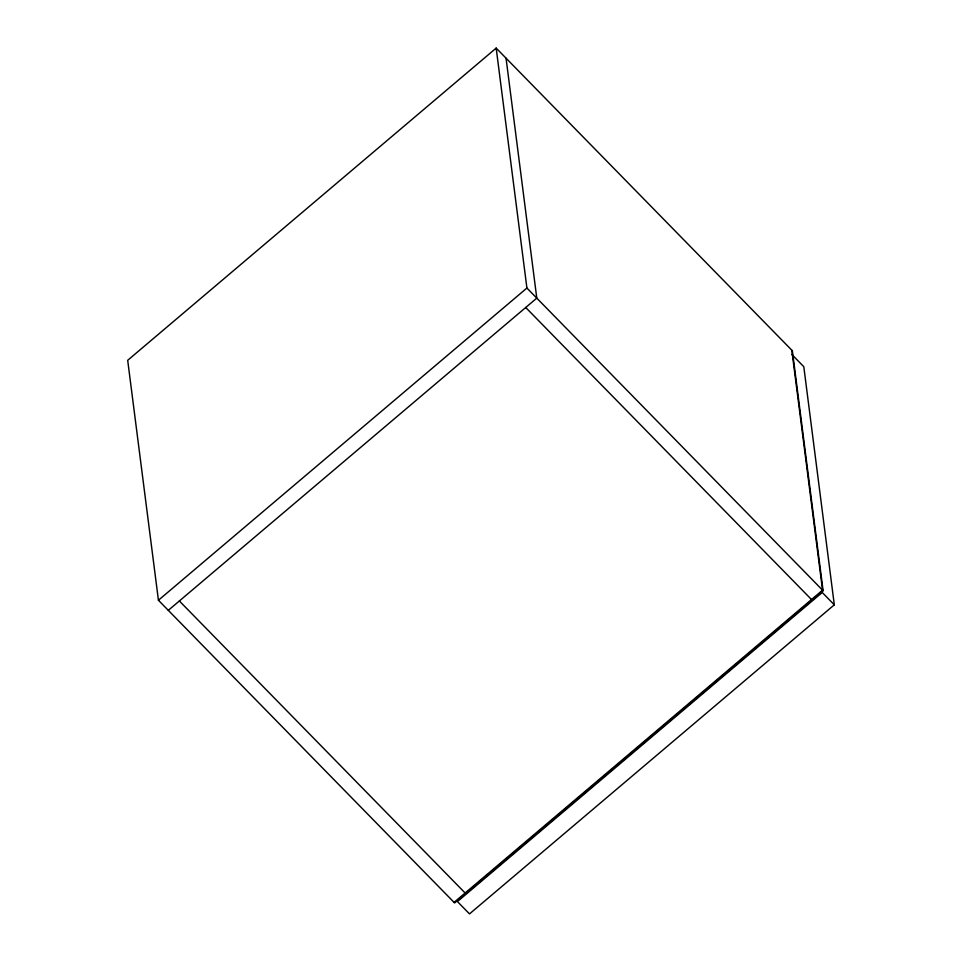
<?xml version="1.0" encoding="UTF-8"?>
<svg xmlns="http://www.w3.org/2000/svg" width="962" height="962" viewBox="0 0 962 962"><rect width="100%" height="100%" fill="white"/><g stroke="black" fill="none" stroke-linecap="round" stroke-linejoin="round"><path stroke-width="1.44" d="M496.176 48.1L127.693 360.305L158.429 600.252L454.617 902.933L823.099 590.728L792.363 350.769L496.176 48.1L526.911 288.047L823.099 590.728M158.429 600.252L526.911 288.047M168.302 610.341L536.784 298.136L506.048 58.189M454.076 902.368L822.558 590.163L791.81 350.216M834.307 604.821L469.504 913.9L457.443 901.574L822.233 592.484L834.307 604.821L803.799 366.714L791.738 354.377M525.733 307.503L812.048 600.096M179.365 600.985L465.68 893.566"/></g></svg>
